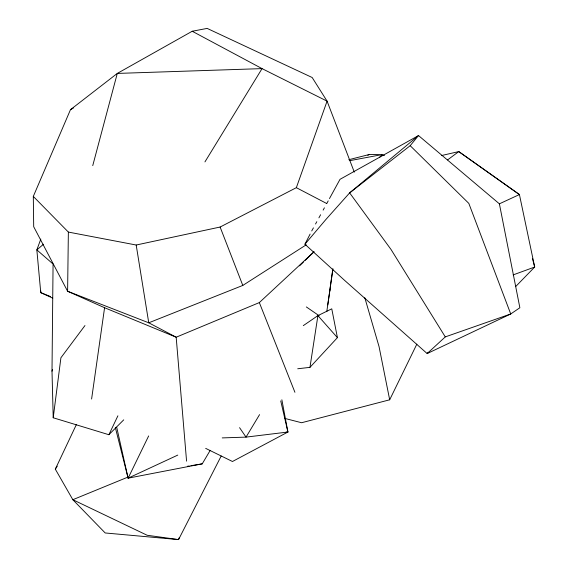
<?xml version="1.0" encoding="UTF-8"?>
<svg xmlns="http://www.w3.org/2000/svg" width="568" height="568" viewBox="0 0 568 568"><rect width="100%" height="100%" fill="white"/><g stroke="black" fill="none" stroke-linecap="round" stroke-linejoin="round"><path stroke-width="0.85" d="M123.725 419.844L108.871 434.719L53.215 417.771L52 371.195L53.072 264.021L36.842 249.884L40.811 239.071M354.304 172.139L327.076 101.147L312.18 77.518L207.15 28.4L192.211 31.254L117.292 73.421L70.475 109.674L33.306 196.414L68.366 232.078L67.606 291.249L104.583 307.721L176.179 337.207L259.335 302.581L314.09 251.716L305.229 260.314M40.789 290.887L40.761 292.634L52.725 298.143M53.215 417.771L60.904 357.776L84.966 325.542M327.764 304.909L332.784 269.644M91.604 399.034L104.583 307.721M329.71 290.972L332.905 268.664M326.77 311.683L329.98 289.687M309.958 367.354L317.91 315.63L331.762 308.822L337.42 337.648L309.958 367.354L297.724 368.767M92.747 165.629L117.292 73.421L262.047 68.614L327.076 101.147L296.354 187.674L220.114 227.037L136.192 245.021L68.366 232.078M179.069 537.91L178.558 539.6L105.201 532.969L72.832 499.705L55.316 469.154L76.417 424.474M52 371.195L52.526 369.505M108.871 434.719L117.903 415.804M210.21 450.36L202.229 463.85L128.112 478.164L148.653 435.94M284.44 418.325L301.594 422.734L389.683 399.794L416.841 344.151M329.468 198.58L340.019 179.318L418.517 135.56L499.386 203.827L519.869 307.749L510.731 313.969L427.164 353.566L344.449 280.237L304.931 244.233L310.114 234.059M221.186 456.019L178.558 539.6L147.176 535.276L72.832 499.705L127.715 477.198M311.733 230.942L313.422 227.86M315.538 224.005L316.802 221.697M318.911 217.842L320.601 214.761M323.135 210.139L324.399 207.824M326.934 203.202L328.197 200.887M259.569 414.619L246.029 437.119L222.23 437.907M204.941 161.901L262.047 68.614L192.211 31.254M55.316 469.154L57.226 466.193M410.188 145.692L468.82 203.387L510.731 313.969L445.284 336.895L391.061 249.529L349.647 192.886L410.188 145.692L418.517 135.56L349.647 192.886L325.784 219.617L304.931 244.233M379.651 157.293L381.98 154.617L384.458 155.476M428.293 352.281L427.164 353.566L445.284 336.895M515.687 286.542L534.694 267.031L519.422 194.561L458.774 151.585L441.542 155.54M299.535 265.845L303.333 262.16M43.523 244.233L36.842 249.884L40.761 292.634L50.595 296.588M447.62 159.885L458.774 151.585L519.422 194.561L499.386 203.827M303.298 325.634L317.91 315.63L337.42 337.648M33.306 196.414L33.697 226.717L67.606 291.249L148.752 322.801L242.799 285.427L306.209 244.829M70.475 109.674L73.52 107.934M281.863 399.78L287.912 432.028L232.468 461.5L205.68 448.372M367.773 155.284L369.321 154.503L381.98 154.617L349.881 160.645M115.347 427.562L128.112 478.164L177.777 455.096M513.145 274.905L534.694 267.031L532.443 258.504M348.787 159.722L369.321 154.503M187.44 466.264L189.179 465.98M190.919 465.696L202.229 463.85M280.748 400.923L287.912 432.028L246.029 437.119L239.568 427.668M286.201 432.085L287.912 432.028M296.354 187.674L326.777 203.557M306.344 306.94L319.138 315.737M259.335 302.581L294.92 392.282M220.114 227.037L242.799 285.427M364.798 297.717L379.048 346.601L389.683 399.794M116.696 427.207L128.112 478.164M136.192 245.021L148.752 322.801L176.179 337.207L186.574 461.159"/></g></svg>
